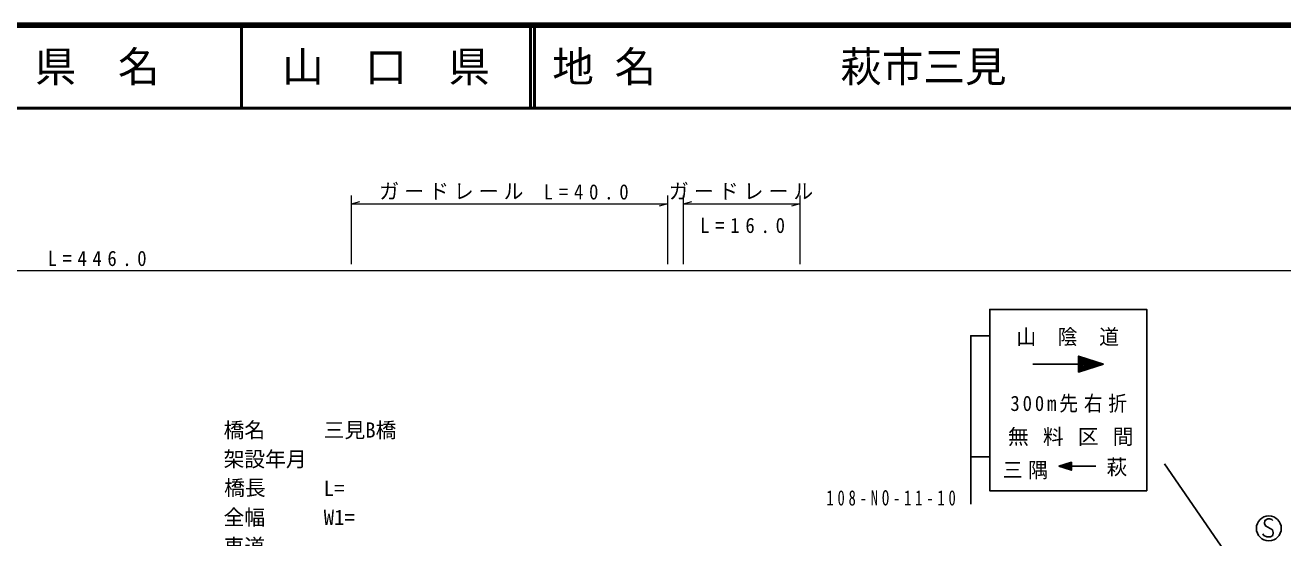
# Model space of a CAD drawing. Units: millimetres, scale not verified. Extents: x 40000 to 680000, y 20000 to 380000.
# Drawn here: x 306964 to 458268, y 318328 to 380000 of the extents above; entities that cross this region are included whole.
import ezdxf
from ezdxf.enums import TextEntityAlignment as Align

# ---------------------------------------------------------------- set-up
doc = ezdxf.new("R2010")
doc.units = ezdxf.units.MM
doc.header["$LTSCALE"] = 1000
for name, color, linetype, lineweight in [('M-STR-HTXT', 7, 'Continuous', 13), ('M-STR-STRC', 7, 'Continuous', 25), ('M-TTL', 2, 'Continuous', 140), ('M-TTL-LINE', 7, 'Continuous', 50)]:
    doc.layers.add(name, color=color, linetype=linetype, lineweight=lineweight)
doc.layers.add('M-STR-STR1', color=7, linetype='Continuous')
doc.layers.add('M-TTL-TXT', color=7, linetype='Continuous')
doc.styles.add('ＭＳ ゴシック', font='')
doc.styles.get('ＭＳ ゴシック').set_extended_font_data('MS Gothic')

msp = doc.modelspace()

# ---------------------------------------------------------------- linework, layer by layer
at = {"layer": 'M-STR-HTXT'}
for p, q in [((346233, 351251), (346233, 359500)), ((346233, 358500), (347233, 358780)), ((384244, 359500), (384244, 351251)), ((386163, 351251), (386163, 359500)), ((386163, 358500), (387163, 358780)), ((400178, 359500), (400178, 351251)), ((346233, 358500), (384244, 358500)), ((384244, 358500), (383244, 358220)), ((386163, 358500), (400178, 358500)), ((400178, 358500), (399178, 358220)), ((83801, 350500), (512616, 350500))]:
    msp.add_line(p, q, dxfattribs=at)
at = {"layer": 'M-STR-STRC'}
for p, q in [((428211, 339226), (436693, 339226)), ((420723, 328061), (423018, 328061)), ((457511, 307661), (444020, 327213))]:
    msp.add_line(p, q, dxfattribs=at)
for points in [[(441886, 323993), (423018, 323993), (423018, 345804), (441886, 345804)], [(436693, 339226), (433693, 340186), (433693, 338266)], [(436333, 339226), (433813, 340006), (433813, 338446)], [(435973, 339226), (433933, 339826), (433933, 338626)], [(435613, 339226), (434053, 339646), (434053, 338806)], [(435253, 339226), (434173, 339466), (434173, 338986)], [(434773, 339226), (434293, 339286), (434293, 339166)], [(431327, 326936), (432827, 326456), (432827, 327416)], [(431507, 326936), (432767, 326546), (432767, 327326)], [(431687, 326936), (432707, 326636), (432707, 327236)], [(431867, 326936), (432647, 326726), (432647, 327146)], [(432047, 326936), (432587, 326816), (432587, 327056)], [(432287, 326936), (432527, 326906), (432527, 326966)]]:
    msp.add_lwpolyline(points, close=True, dxfattribs=at)
for points in [[(420723, 322379), (420723, 342638), (423018, 342638)], [(431327, 326936), (432366, 326936), (435773, 326936)], [(457064, 320423), (456944, 320543), (456704, 320603), (456464, 320603), (456104, 320423), (456044, 320063), (456164, 319763), (457004, 319283), (457124, 318983), (457064, 318623), (456764, 318443), (456344, 318443), (455984, 318623), (455864, 318803)]]:
    msp.add_lwpolyline(points, dxfattribs=at)
msp.add_circle((456584, 319463), 1500, dxfattribs=at)
at = {"layer": 'M-TTL'}
msp.add_line((680000, 380000), (40000, 380000), dxfattribs=at)
at = {"layer": 'M-TTL-LINE'}
for p, q in [((333000, 380000), (333000, 370000)), ((367750, 380000), (367750, 370000)), ((368250, 380000), (368250, 370000)), ((40000, 370000), (680000, 370000))]:
    msp.add_line(p, q, dxfattribs=at)

# ---------------------------------------------------------------- texts
at = {"layer": 'M-STR-HTXT', "char_height": 1833, "attachment_point": 7, "style": 'ＭＳ ゴシック'}
for s, insert in [('\\T1.26;\\W0.95;ガードレール', (349569, 359000)), ('\\T1.62;\\W0.9;L=40.0', (369350, 359000)), ('\\T1.26;\\W0.95;ガードレール', (384421, 359000)), ('\\T1.62;\\W0.9;L=16.0', (388160, 354971)), ('\\T1.6;\\W0.9;L=446.0', (309677, 351000))]:
    msp.add_mtext(s, dxfattribs=dict(at, insert=insert))
at = {"layer": 'M-STR-STR1', "style": 'ＭＳ ゴシック'}
for s, p in [('橋名', (330834, 329831)), ('三見B橋', (342879, 329831)), ('架設年月', (330834, 326331)), ('橋長', (330903, 322882)), ('L=', (342879, 322831)), ('全幅', (330834, 319331)), ('W1=', (342879, 319331)), ('車道', (330834, 315831))]:
    msp.add_text(s, height=1833, dxfattribs=at).set_placement(p, align=Align.BOTTOM_LEFT)
at = {"layer": 'M-STR-STRC', "style": 'ＭＳ ゴシック'}
msp.add_text('萩', height=1833, dxfattribs=at).set_placement((437058, 325378), align=Align.BOTTOM_LEFT)
at = {"layer": 'M-STR-STRC', "char_height": 1833, "attachment_point": 7, "style": 'ＭＳ ゴシック'}
for s, insert in [('\\T2.1;\\W0.95;山陰道', (426202, 341378)), ('\\T1.31;\\W0.9;300m先右折', (425494, 333378)), ('\\T1.68;無料区間', (425202, 329378)), ('\\T1.29;\\W0.95;三隅', (424576, 325378)), ('\\T1.53;\\W0.7;108-NO-11-10', (403356, 322192))]:
    msp.add_mtext(s, dxfattribs=dict(at, insert=insert))
at = {"layer": 'M-TTL-TXT', "style": 'ＭＳ ゴシック'}
for s, p in [('県\u3000名', (315625, 375000)), ('山\u3000口\u3000県', (350375, 375000))]:
    msp.add_text(s, height=3666, dxfattribs=at).set_placement(p, align=Align.MIDDLE_CENTER)
for s, p in [('地 名', (370380, 375000)), ('萩市三見', (405024, 375000))]:
    msp.add_text(s, height=3666, dxfattribs=at).set_placement(p, align=Align.MIDDLE_LEFT)

doc.saveas('drawing.dxf')
